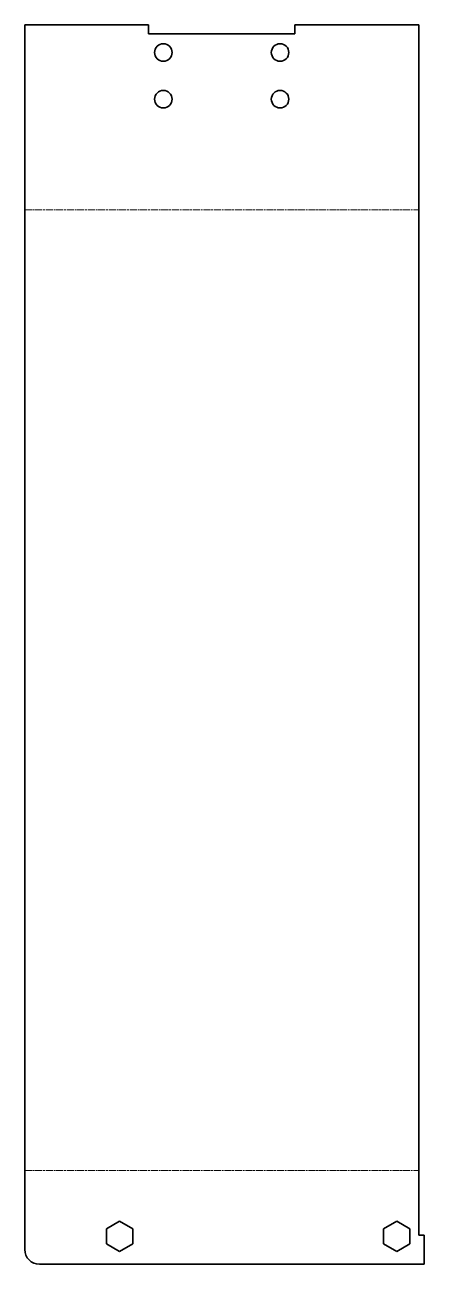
# Model space of a CAD drawing. Header units: inches. Extents: x 0 to 137, y 0 to 425.
import ezdxf

# ---------------------------------------------------------------- set-up
doc = ezdxf.new("R2010")
doc.units = ezdxf.units.IN
doc.header["$MEASUREMENT"] = 0
doc.linetypes.add('Chain', pattern=[13.68, 9.12, -1.14, 2.28, -1.14])
doc.layers.add('SIMUMAK Bend Centerline (ISO)', color=7, linetype='Chain', lineweight=9)
doc.layers.add('SIMUMAK Visible (ISO)', color=7, linetype='Continuous', lineweight=35)

# ---------------------------------------------------------------- blocks, each defined once
blk = doc.blocks.new('AMB-04-SPPALTTHR01_Sheet_3_AMB-04-SPPALTTHR01 (desplegada)')
at = {"layer": 'SIMUMAK Bend Centerline (ISO)', "ltscale": 0.263158}
for p, q in [((-68.45, 148.99), (66.55, 148.99)), ((-68.45, -180.22), (66.55, -180.22))]:
    blk.add_line(p, q, dxfattribs=at)
at = {"layer": 'SIMUMAK Visible (ISO)'}
for p, q in [((-68.45, -207.35), (-68.45, 212.35)), ((66.55, -202.35), (66.55, 212.35)), ((-26, 212.35), (-68.45, 212.35)), ((-26, 209.25), (-26, 212.35)), ((24.1, 209.25), (-26, 209.25)), ((24.1, 212.35), (24.1, 209.25)), ((66.55, 212.35), (24.1, 212.35)), ((-40.45, -200.22), (-35.95, -197.62)), ((-35.95, -197.62), (-31.45, -200.22)), ((54.55, -200.22), (59.05, -197.62)), ((59.05, -197.62), (63.55, -200.22)), ((-40.45, -205.41), (-40.45, -200.22)), ((-31.45, -200.22), (-31.45, -205.41)), ((54.55, -205.41), (54.55, -200.22)), ((63.55, -200.22), (63.55, -205.41)), ((68.45, -202.35), (66.55, -202.35)), ((68.45, -212.35), (68.45, -202.35)), ((-35.95, -208.01), (-40.45, -205.41)), ((-31.45, -205.41), (-35.95, -208.01)), ((59.05, -208.01), (54.55, -205.41)), ((63.55, -205.41), (59.05, -208.01)), ((-63.45, -212.35), (68.45, -212.35))]:
    blk.add_line(p, q, dxfattribs=at)
for centre in [(-20.95, 202.85), (19.05, 202.85), (-20.95, 186.85), (19.05, 186.85)]:
    blk.add_circle(centre, 3, dxfattribs=at)
at = {"layer": 'SIMUMAK Visible (ISO)', "extrusion": (0, 0, -1)}
blk.add_arc((63.45, -207.35), 5, 270, 0, dxfattribs=at)

msp = doc.modelspace()

# ---------------------------------------------------------------- block references
msp.add_blockref('AMB-04-SPPALTTHR01_Sheet_3_AMB-04-SPPALTTHR01 (desplegada)', (68.45, 212.35))

doc.saveas('drawing.dxf')
